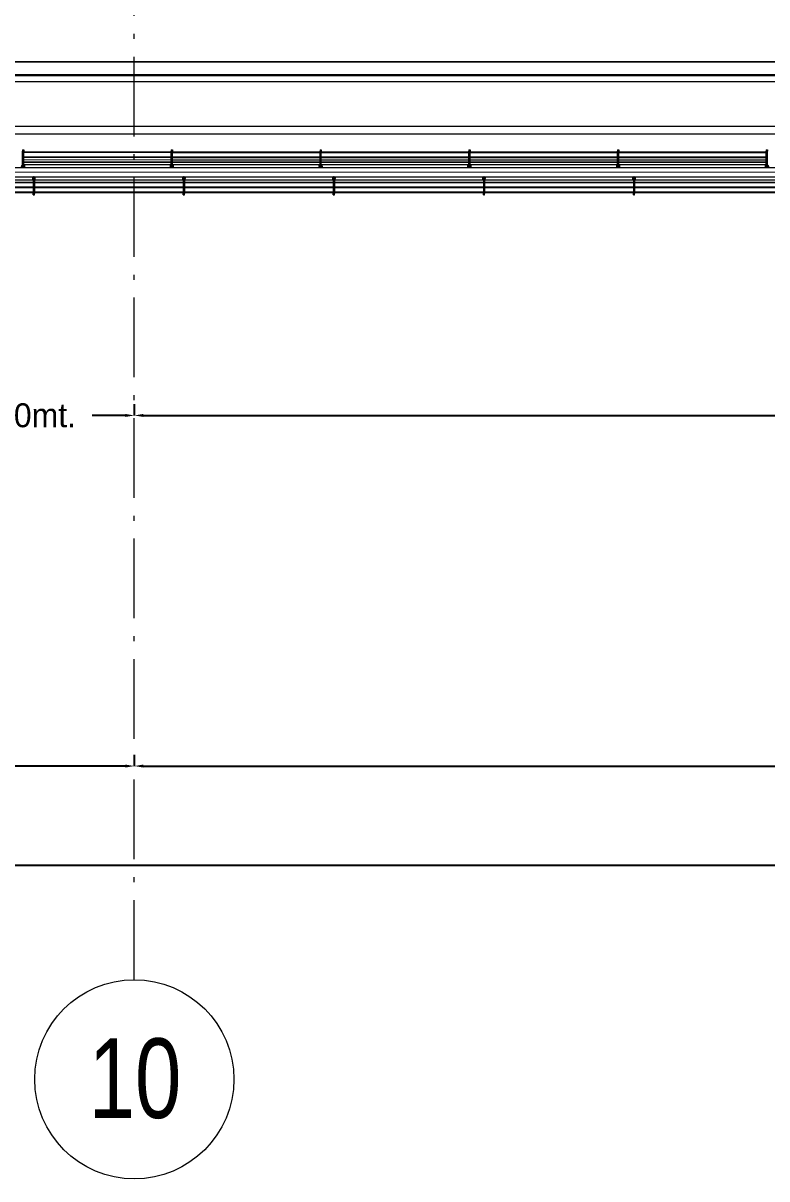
# Model space of a CAD drawing. Header units: metres. Extents: x -55 to 260, y -121 to 64.
# Drawn here: x 95.3 to 110.24, y -121.4 to -98.18 of the extents above; entities that cross this region are included whole.
import ezdxf

# ---------------------------------------------------------------- set-up
doc = ezdxf.new("R2010")
doc.units = ezdxf.units.M
doc.linetypes.add('01_Grid', pattern=[2.32, 1.6, -0.36, 0, -0.36])
for name, color, linetype, lineweight in [('0-1', 7, 'Continuous', 5), ('03EJES-1', 1, '01_Grid', 5), ('04NOEJE', 2, 'Continuous', 18), ('04NOEJE-1', 2, 'Continuous', 5), ('31COTAS', 1, 'Continuous', 5), ('46BANQ-1', 253, 'Continuous', 5), ('55BARANDAL-1', 253, 'Continuous', 5), ('70LINEA-1', 254, 'Continuous', 5), ('70LINEA-6', 253, 'Continuous', 5)]:
    doc.layers.add(name, color=color, linetype=linetype, lineweight=lineweight)
doc.styles.add('Arial', font='arial.ttf', dxfattribs={"width": 0.75, "height": 1.6})
doc.dimstyles.get("Standard").update_dxf_attribs({"dimtxt": 0.48, "dimasz": 0.18, "dimexe": 0, "dimexo": 0, "dimgap": 0.09, "dimtad": 0, "dimtih": 1, "dimtoh": 1, "dimdec": 3, "dimzin": 0, "dimdsep": 46, "dimtxsty": 'Standard', "dimcen": 0.09, "dimadec": 0, "dimazin": 0, "dimtfac": 1, "dimtdec": 4, "dimtofl": 0, "dimtmove": 0, "dimatfit": 3, "dimfxl": 1, "dimtolj": 1, "dimtzin": 0, "dimarcsym": 0})

# ---------------------------------------------------------------- blocks, each defined once
blk = doc.blocks.new('Railing - Wire Post - Chainlink 2-V326-A1 _ A700')
at = {"layer": '55BARANDAL-1'}
for p, q in [((-0.331, 0.012), (-0.323, 0.012)), ((-0.331, 0.012), (-0.331, -0.013)), ((-0.323, 0.012), (-0.317, 0.012)), ((-0.317, 0.012), (-0.311, 0.012)), ((-0.311, 0.012), (-0.304, 0.012)), ((-0.304, 0.012), (-0.304, -0.013)), ((0.013, 0.012), (-0.304, 0.012)), ((0.013, -0.013), (0.013, 0.012)), ((-0.331, -0.013), (-0.323, -0.013)), ((-0.323, -0.013), (-0.317, -0.013)), ((-0.317, -0.013), (-0.311, -0.013)), ((-0.311, -0.013), (-0.304, -0.013)), ((0.013, -0.013), (-0.304, -0.013))]:
    blk.add_line(p, q, dxfattribs=at)
for radius, start, end in [(0.0301, 206.3748, 2.2872), (0.0301, 206.3748, 2.2872), (0.0301, 2.2872, 148.7371), (0.0301, 2.2872, 148.7371), (0.0251, 45, 150), (0.0251, 45, 150), (0.0251, 90, 148.3274), (0.0251, 270, 90), (0.0251, 0, 44.9925), (0.0251, 0, 44.9925), (0.0251, 315.0075, 0), (0.0251, 315.0075, 0), (0.0301, 336.8856, 2.2872), (0.0301, 336.8856, 2.2872), (0.0301, 336.8856, 2.2872), (0.0301, 336.8856, 2.2872), (0.0301, 336.8856, 2.2872), (0.0301, 336.8856, 2.2872), (0.0301, 336.8856, 2.2872), (0.0301, 336.8856, 2.2872), (0.0301, 336.8856, 2.2872), (0.0301, 336.8856, 2.2872), (0.0301, 2.2872, 16.9322), (0.0301, 2.2872, 16.9322), (0.0301, 2.2872, 16.9322), (0.0301, 2.2872, 16.9322), (0.0301, 2.2872, 16.9322), (0.0301, 2.2872, 16.9322), (0.0301, 2.2872, 16.9322), (0.0301, 2.2872, 16.9322), (0.0301, 2.2872, 16.9322), (0.0301, 2.2872, 16.9322), (0.0251, 210, 315), (0.0251, 210, 315), (0.0251, 211.6726, 270)]:
    blk.add_arc((0, 0), radius, start, end, dxfattribs=at)
blk = doc.blocks.new('Railing - Railing-8511726-A1 _ A700')
at = {"layer": '55BARANDAL-1'}
for p, q in [((240.175, -101.274), (20.175, -101.274)), ((92.517, -101.329), (95.505, -101.329)), ((95.505, -101.38), (92.517, -101.38)), ((92.517, -101.384), (95.505, -101.384)), ((95.53, -101.329), (98.519, -101.329)), ((98.519, -101.38), (95.53, -101.38)), ((95.53, -101.384), (98.519, -101.384)), ((98.544, -101.329), (101.533, -101.329)), ((101.533, -101.38), (98.544, -101.38)), ((98.544, -101.384), (101.533, -101.384)), ((101.558, -101.329), (104.546, -101.329)), ((104.546, -101.38), (101.558, -101.38)), ((101.558, -101.384), (104.546, -101.384)), ((104.571, -101.329), (107.56, -101.329)), ((107.56, -101.38), (104.571, -101.38)), ((104.571, -101.384), (107.56, -101.384)), ((107.585, -101.329), (110.574, -101.329)), ((110.574, -101.38), (107.585, -101.38)), ((107.585, -101.384), (110.574, -101.384)), ((95.505, -101.48), (92.517, -101.48)), ((92.517, -101.484), (95.505, -101.484)), ((95.505, -101.58), (92.517, -101.58)), ((92.517, -101.584), (95.505, -101.584)), ((98.519, -101.48), (95.53, -101.48)), ((95.53, -101.484), (98.519, -101.484)), ((98.519, -101.58), (95.53, -101.58)), ((95.53, -101.584), (98.519, -101.584)), ((101.533, -101.48), (98.544, -101.48)), ((98.544, -101.484), (101.533, -101.484)), ((101.533, -101.58), (98.544, -101.58)), ((98.544, -101.584), (101.533, -101.584)), ((104.546, -101.48), (101.558, -101.48)), ((101.558, -101.484), (104.546, -101.484)), ((104.546, -101.58), (101.558, -101.58)), ((101.558, -101.584), (104.546, -101.584)), ((107.56, -101.48), (104.571, -101.48)), ((104.571, -101.484), (107.56, -101.484)), ((107.56, -101.58), (104.571, -101.58)), ((104.571, -101.584), (107.56, -101.584)), ((110.574, -101.48), (107.585, -101.48)), ((107.585, -101.484), (110.574, -101.484)), ((110.574, -101.58), (107.585, -101.58)), ((107.585, -101.584), (110.574, -101.584))]:
    blk.add_line(p, q, dxfattribs=at)
at = {"rotation": 90}
for p in [(95.518, -101.302), (98.532, -101.302), (101.545, -101.302), (104.559, -101.302), (107.573, -101.302)]:
    blk.add_blockref('Railing - Wire Post - Chainlink 2-V326-A1 _ A700', p, dxfattribs=at)
blk = doc.blocks.new('Practice Rain Ditch - Practice Rain Ditch-8556337-A1 _ A700')
at = {"layer": '70LINEA-1'}
for p, q in [((20.175, -99.21), (191.593, -99.212)), ((191.593, -99.227), (20.175, -99.258)), ((191.593, -99.362), (20.175, -99.36)), ((195.315, -100.262), (20.175, -100.26)), ((195.315, -100.412), (20.175, -100.41))]:
    blk.add_line(p, q, dxfattribs=at)
blk = doc.blocks.new('Railing - Wire Post - Chainlink 2-V375-A1 _ A700')
at = {"layer": '55BARANDAL-1'}
for p, q in [((-0.331, 0.012), (-0.317, 0.012)), ((-0.331, 0.012), (-0.331, -0.013)), ((-0.317, 0.012), (-0.311, 0.012)), ((-0.311, 0.012), (-0.304, 0.012)), ((-0.304, 0.012), (-0.304, -0.013)), ((0.013, 0.012), (-0.304, 0.012)), ((0.013, -0.013), (0.013, 0.012)), ((-0.331, -0.013), (-0.317, -0.013)), ((-0.317, -0.013), (-0.311, -0.013)), ((-0.311, -0.013), (-0.304, -0.013)), ((0.013, -0.013), (-0.304, -0.013))]:
    blk.add_line(p, q, dxfattribs=at)
for radius, start, end in [(0.0301, 2.2872, 156.1556), (0.0301, 2.2872, 156.1556), (0.0301, 204.4042, 2.2872), (0.0301, 204.4042, 2.2872), (0.0251, 0, 150), (0.0251, 0, 150), (0.0251, 210, 0), (0.0251, 210, 0), (0.0251, 90, 148.3274), (0.0251, 270, 90), (0.0301, 336.8856, 2.2872), (0.0301, 336.8856, 2.2872), (0.0301, 336.8856, 2.2872), (0.0301, 336.8856, 2.2872), (0.0301, 336.8856, 2.2872), (0.0301, 336.8856, 2.2872), (0.0301, 336.8856, 2.2872), (0.0301, 336.8856, 2.2872), (0.0301, 336.8856, 2.2872), (0.0301, 2.2872, 16.9322), (0.0301, 2.2872, 16.9322), (0.0301, 2.2872, 16.9322), (0.0301, 2.2872, 16.9322), (0.0301, 2.2872, 16.9322), (0.0301, 2.2872, 16.9322), (0.0301, 2.2872, 16.9322), (0.0301, 2.2872, 16.9322), (0.0301, 2.2872, 16.9322), (0.0251, 211.6726, 270)]:
    blk.add_arc((0, 0), radius, start, end, dxfattribs=at)
blk = doc.blocks.new('Railing - Wire Post - Chainlink 2-V376-A1 _ A700')
at = {"layer": '55BARANDAL-1'}
for p, q in [((-0.331, 0.012), (-0.317, 0.012)), ((-0.331, 0.012), (-0.331, -0.013)), ((-0.317, 0.012), (-0.311, 0.012)), ((-0.311, 0.012), (-0.304, 0.012)), ((-0.304, 0.012), (-0.304, -0.013)), ((0.013, 0.012), (-0.304, 0.012)), ((0.013, -0.013), (0.013, 0.012)), ((-0.331, -0.013), (-0.317, -0.013)), ((-0.317, -0.013), (-0.311, -0.013)), ((-0.311, -0.013), (-0.304, -0.013)), ((0.013, -0.013), (-0.304, -0.013))]:
    blk.add_line(p, q, dxfattribs=at)
for radius, start, end in [(0.0301, 2.2872, 156.9729), (0.0301, 2.2872, 156.9729), (0.0301, 203.4006, 2.2872), (0.0301, 203.4006, 2.2872), (0.0251, 0, 150), (0.0251, 0, 150), (0.0251, 210, 0), (0.0251, 210, 0), (0.0251, 90, 148.3274), (0.0251, 270, 90), (0.0301, 336.8856, 2.2872), (0.0301, 336.8856, 2.2872), (0.0301, 336.8856, 2.2872), (0.0301, 336.8856, 2.2872), (0.0301, 336.8856, 2.2872), (0.0301, 336.8856, 2.2872), (0.0301, 336.8856, 2.2872), (0.0301, 336.8856, 2.2872), (0.0301, 336.8856, 2.2872), (0.0301, 2.2872, 16.9322), (0.0301, 2.2872, 16.9322), (0.0301, 2.2872, 16.9322), (0.0301, 2.2872, 16.9322), (0.0301, 2.2872, 16.9322), (0.0301, 2.2872, 16.9322), (0.0301, 2.2872, 16.9322), (0.0301, 2.2872, 16.9322), (0.0301, 2.2872, 16.9322), (0.0251, 211.6726, 270)]:
    blk.add_arc((0, 0), radius, start, end, dxfattribs=at)
blk = doc.blocks.new('Railing - Wire Post - Chainlink 2-V377-A1 _ A700')
at = {"layer": '55BARANDAL-1'}
for p, q in [((-0.331, 0.012), (-0.317, 0.012)), ((-0.331, 0.012), (-0.331, -0.013)), ((-0.317, 0.012), (-0.311, 0.012)), ((-0.311, 0.012), (-0.304, 0.012)), ((-0.304, 0.012), (-0.304, -0.013)), ((0.013, 0.012), (-0.304, 0.012)), ((0.013, -0.013), (0.013, 0.012)), ((-0.331, -0.013), (-0.317, -0.013)), ((-0.317, -0.013), (-0.311, -0.013)), ((-0.311, -0.013), (-0.304, -0.013)), ((0.013, -0.013), (-0.304, -0.013))]:
    blk.add_line(p, q, dxfattribs=at)
for radius, start, end in [(0.0301, 2.2872, 157.7902), (0.0301, 2.2872, 157.7902), (0.0301, 206.3748, 2.2872), (0.0301, 206.3748, 2.2872), (0.0251, 0, 150), (0.0251, 0, 150), (0.0251, 210, 0), (0.0251, 210, 0), (0.0251, 90, 148.3274), (0.0251, 270, 90), (0.0301, 336.8856, 2.2872), (0.0301, 336.8856, 2.2872), (0.0301, 336.8856, 2.2872), (0.0301, 336.8856, 2.2872), (0.0301, 336.8856, 2.2872), (0.0301, 336.8856, 2.2872), (0.0301, 336.8856, 2.2872), (0.0301, 336.8856, 2.2872), (0.0301, 336.8856, 2.2872), (0.0301, 2.2872, 16.9322), (0.0301, 2.2872, 16.9322), (0.0301, 2.2872, 16.9322), (0.0301, 2.2872, 16.9322), (0.0301, 2.2872, 16.9322), (0.0301, 2.2872, 16.9322), (0.0301, 2.2872, 16.9322), (0.0301, 2.2872, 16.9322), (0.0301, 2.2872, 16.9322), (0.0251, 211.6726, 270)]:
    blk.add_arc((0, 0), radius, start, end, dxfattribs=at)
blk = doc.blocks.new('Railing - Wire Post - Chainlink 2-V365-A1 _ A700')
at = {"layer": '55BARANDAL-1'}
for p, q in [((-0.331, 0.012), (-0.317, 0.012)), ((-0.331, 0.012), (-0.331, -0.013)), ((-0.317, 0.012), (-0.311, 0.012)), ((-0.311, 0.012), (-0.304, 0.012)), ((-0.304, 0.012), (-0.304, -0.013)), ((0.013, 0.012), (-0.304, 0.012)), ((0.013, -0.013), (0.013, 0.012)), ((-0.331, -0.013), (-0.317, -0.013)), ((-0.317, -0.013), (-0.311, -0.013)), ((-0.311, -0.013), (-0.304, -0.013)), ((0.013, -0.013), (-0.304, -0.013))]:
    blk.add_line(p, q, dxfattribs=at)
for radius, start, end in [(0.0301, 206.3748, 2.2872), (0.0301, 206.3748, 2.2872), (0.0301, 2.2872, 148.7371), (0.0301, 2.2872, 148.7371), (0.0251, 0, 150), (0.0251, 0, 150), (0.0251, 210, 0), (0.0251, 210, 0), (0.0251, 90, 148.3274), (0.0251, 270, 90), (0.0301, 336.8856, 2.2872), (0.0301, 336.8856, 2.2872), (0.0301, 336.8856, 2.2872), (0.0301, 336.8856, 2.2872), (0.0301, 336.8856, 2.2872), (0.0301, 336.8856, 2.2872), (0.0301, 336.8856, 2.2872), (0.0301, 336.8856, 2.2872), (0.0301, 336.8856, 2.2872), (0.0301, 2.2872, 16.9322), (0.0301, 2.2872, 16.9322), (0.0301, 2.2872, 16.9322), (0.0301, 2.2872, 16.9322), (0.0301, 2.2872, 16.9322), (0.0301, 2.2872, 16.9322), (0.0301, 2.2872, 16.9322), (0.0301, 2.2872, 16.9322), (0.0301, 2.2872, 16.9322), (0.0251, 211.6726, 270)]:
    blk.add_arc((0, 0), radius, start, end, dxfattribs=at)
blk = doc.blocks.new('Railing - Railing-8574736-A1 _ A700')
at = {"layer": '55BARANDAL-1'}
for p, q in [((98.278, -100.774), (95.315, -100.773)), ((95.315, -100.777), (98.278, -100.778)), ((98.278, -100.874), (95.315, -100.873)), ((95.315, -100.877), (98.278, -100.878)), ((98.278, -100.974), (95.315, -100.973)), ((95.315, -100.977), (98.278, -100.978)), ((101.266, -100.774), (98.303, -100.774)), ((98.303, -100.778), (101.266, -100.778)), ((101.266, -100.874), (98.303, -100.874)), ((98.303, -100.878), (101.266, -100.878)), ((101.266, -100.974), (98.303, -100.974)), ((98.303, -100.978), (101.266, -100.978)), ((104.254, -100.774), (101.291, -100.774)), ((101.291, -100.778), (104.254, -100.778)), ((104.254, -100.874), (101.291, -100.874)), ((101.291, -100.878), (104.254, -100.878)), ((104.254, -100.974), (101.291, -100.974)), ((101.291, -100.978), (104.254, -100.978)), ((107.242, -100.774), (104.279, -100.774)), ((104.279, -100.778), (107.242, -100.778)), ((107.242, -100.874), (104.279, -100.874)), ((104.279, -100.878), (107.242, -100.878)), ((107.242, -100.974), (104.279, -100.974)), ((104.279, -100.978), (107.242, -100.978)), ((110.23, -100.774), (107.267, -100.774)), ((107.267, -100.778), (110.23, -100.778)), ((110.23, -100.874), (107.267, -100.874)), ((107.267, -100.878), (110.23, -100.878)), ((110.23, -100.974), (107.267, -100.974)), ((107.267, -100.978), (110.23, -100.978)), ((-33.162, -101.076), (229.742, -101.091)), ((98.278, -101.028), (95.315, -101.028)), ((101.266, -101.028), (98.303, -101.028)), ((104.254, -101.028), (101.291, -101.028)), ((107.242, -101.029), (104.279, -101.028)), ((110.23, -101.029), (107.267, -101.029))]:
    blk.add_line(p, q, dxfattribs=at)
at = {"extrusion": (0, 0, -1), "zscale": -1, "rotation": 270.0033261339385}
for name, p in [('Railing - Wire Post - Chainlink 2-V375-A1 _ A700', (-95.302, -101.055)), ('Railing - Wire Post - Chainlink 2-V376-A1 _ A700', (-98.29, -101.056)), ('Railing - Wire Post - Chainlink 2-V377-A1 _ A700', (-101.278, -101.056)), ('Railing - Wire Post - Chainlink 2-V365-A1 _ A700', (-104.266, -101.056)), ('Railing - Wire Post - Chainlink 2-V365-A1 _ A700', (-107.255, -101.056)), ('Railing - Wire Post - Chainlink 2-V365-A1 _ A700', (-110.243, -101.056))]:
    blk.add_blockref(name, p, dxfattribs=at)
blk = doc.blocks.new('22011_AR_rvt-1-A1 _ A700')
at = {"layer": '46BANQ-1'}
for p, q in [((100.172, -98.96), (90.172, -98.96)), ((110.172, -98.96), (100.172, -98.96)), ((120.172, -98.96), (110.172, -98.96))]:
    blk.add_line(p, q, dxfattribs=at)
at = {"layer": '70LINEA-1'}
for p, q in [((20.175, -98.96), (191.589, -98.96)), ((95.315, -100.924), (98.278, -100.925)), ((98.303, -100.925), (101.266, -100.925)), ((101.291, -100.925), (104.254, -100.925)), ((104.279, -100.925), (107.242, -100.925)), ((107.267, -100.925), (110.23, -100.925)), ((195.535, -101.184), (20.175, -101.174))]:
    blk.add_line(p, q, dxfattribs=at)
at = {"layer": '55BARANDAL-1'}
for name in ['Railing - Railing-8574736-A1 _ A700', 'Railing - Railing-8511726-A1 _ A700']:
    blk.add_blockref(name, (0, 0), dxfattribs=at)
at = {"layer": '70LINEA-6'}
blk.add_blockref('Practice Rain Ditch - Practice Rain Ditch-8556337-A1 _ A700', (0, 0), dxfattribs=at)
blk = doc.blocks.new('Railing - Wire Post - Chainlink 2-V697-A1 _ A700')
at = {"layer": '55BARANDAL-1'}
for p, q in [((-0.331, 0.012), (-0.317, 0.012)), ((-0.331, 0.012), (-0.331, -0.013)), ((-0.317, 0.012), (-0.311, 0.012)), ((-0.311, 0.012), (-0.304, 0.012)), ((-0.304, 0.012), (-0.304, -0.013)), ((0.013, 0.012), (-0.304, 0.012)), ((0.013, -0.013), (0.013, 0.012)), ((-0.331, -0.013), (-0.317, -0.013)), ((-0.317, -0.013), (-0.311, -0.013)), ((-0.311, -0.013), (-0.304, -0.013)), ((0.013, -0.013), (-0.304, -0.013))]:
    blk.add_line(p, q, dxfattribs=at)
for radius, start, end in [(0.0301, 206.3748, 2.2872), (0.0301, 206.3748, 2.2872), (0.0301, 2.2872, 148.7371), (0.0301, 2.2872, 148.7371), (0.0251, 45, 150), (0.0251, 45, 150), (0.0251, 90, 148.3274), (0.0251, 270, 90), (0.0251, 0, 44.9925), (0.0251, 0, 44.9925), (0.0251, 315.0075, 0), (0.0251, 315.0075, 0), (0.0301, 336.8856, 2.2872), (0.0301, 336.8856, 2.2872), (0.0301, 336.8856, 2.2872), (0.0301, 336.8856, 2.2872), (0.0301, 336.8856, 2.2872), (0.0301, 336.8856, 2.2872), (0.0301, 336.8856, 2.2872), (0.0301, 336.8856, 2.2872), (0.0301, 336.8856, 2.2872), (0.0301, 336.8856, 2.2872), (0.0301, 2.2872, 16.9322), (0.0301, 2.2872, 16.9322), (0.0301, 2.2872, 16.9322), (0.0301, 2.2872, 16.9322), (0.0301, 2.2872, 16.9322), (0.0301, 2.2872, 16.9322), (0.0301, 2.2872, 16.9322), (0.0301, 2.2872, 16.9322), (0.0301, 2.2872, 16.9322), (0.0301, 2.2872, 16.9322), (0.0251, 210, 315), (0.0251, 210, 315), (0.0251, 211.6726, 270)]:
    blk.add_arc((0, 0), radius, start, end, dxfattribs=at)
blk = doc.blocks.new('Railing - Railing-V701-A1 _ A700')
at = {"layer": '55BARANDAL-1'}
for p, q in [((240.175, -101.274), (20.175, -101.274)), ((92.517, -101.329), (95.505, -101.329)), ((95.505, -101.38), (92.517, -101.38)), ((92.517, -101.384), (95.505, -101.384)), ((95.53, -101.329), (98.519, -101.329)), ((98.519, -101.38), (95.53, -101.38)), ((95.53, -101.384), (98.519, -101.384)), ((98.544, -101.329), (101.533, -101.329)), ((101.533, -101.38), (98.544, -101.38)), ((98.544, -101.384), (101.533, -101.384)), ((101.558, -101.329), (104.546, -101.329)), ((104.546, -101.38), (101.558, -101.38)), ((101.558, -101.384), (104.546, -101.384)), ((104.571, -101.329), (107.56, -101.329)), ((107.56, -101.38), (104.571, -101.38)), ((104.571, -101.384), (107.56, -101.384)), ((107.585, -101.329), (110.574, -101.329)), ((110.574, -101.38), (107.585, -101.38)), ((107.585, -101.384), (110.574, -101.384)), ((95.505, -101.48), (92.517, -101.48)), ((92.517, -101.484), (95.505, -101.484)), ((95.505, -101.58), (92.517, -101.58)), ((92.517, -101.584), (95.505, -101.584)), ((98.519, -101.48), (95.53, -101.48)), ((95.53, -101.484), (98.519, -101.484)), ((98.519, -101.58), (95.53, -101.58)), ((95.53, -101.584), (98.519, -101.584)), ((101.533, -101.48), (98.544, -101.48)), ((98.544, -101.484), (101.533, -101.484)), ((101.533, -101.58), (98.544, -101.58)), ((98.544, -101.584), (101.533, -101.584)), ((104.546, -101.48), (101.558, -101.48)), ((101.558, -101.484), (104.546, -101.484)), ((104.546, -101.58), (101.558, -101.58)), ((101.558, -101.584), (104.546, -101.584)), ((107.56, -101.48), (104.571, -101.48)), ((104.571, -101.484), (107.56, -101.484)), ((107.56, -101.58), (104.571, -101.58)), ((104.571, -101.584), (107.56, -101.584)), ((110.574, -101.48), (107.585, -101.48)), ((107.585, -101.484), (110.574, -101.484)), ((110.574, -101.58), (107.585, -101.58)), ((107.585, -101.584), (110.574, -101.584))]:
    blk.add_line(p, q, dxfattribs=at)
at = {"rotation": 90}
for p in [(95.518, -101.302), (98.532, -101.302), (101.545, -101.302), (104.559, -101.302), (107.573, -101.302)]:
    blk.add_blockref('Railing - Wire Post - Chainlink 2-V697-A1 _ A700', p, dxfattribs=at)
blk = doc.blocks.new('Practice Rain Ditch - Practice Rain Ditch-V706-A1 _ A700')
at = {"layer": '70LINEA-1'}
for p, q in [((20.175, -99.21), (191.593, -99.212)), ((191.593, -99.227), (20.175, -99.258)), ((191.593, -99.362), (20.175, -99.36)), ((195.315, -100.262), (20.175, -100.26)), ((195.315, -100.412), (20.175, -100.41))]:
    blk.add_line(p, q, dxfattribs=at)
blk = doc.blocks.new('Railing - Wire Post - Chainlink 2-V749-A1 _ A700')
at = {"layer": '55BARANDAL-1'}
for p, q in [((-0.331, 0.012), (-0.323, 0.012)), ((-0.331, 0.012), (-0.331, -0.013)), ((-0.323, 0.012), (-0.317, 0.012)), ((-0.317, 0.012), (-0.311, 0.012)), ((-0.311, 0.012), (-0.304, 0.012)), ((-0.304, 0.012), (-0.304, -0.013)), ((0.013, 0.012), (-0.304, 0.012)), ((0.013, -0.013), (0.013, 0.012)), ((-0.331, -0.013), (-0.323, -0.013)), ((-0.323, -0.013), (-0.317, -0.013)), ((-0.317, -0.013), (-0.311, -0.013)), ((-0.311, -0.013), (-0.304, -0.013)), ((0.013, -0.013), (-0.304, -0.013))]:
    blk.add_line(p, q, dxfattribs=at)
for radius, start, end in [(0.0301, 2.2872, 156.1556), (0.0301, 2.2872, 156.1556), (0.0301, 204.4042, 2.2872), (0.0301, 204.4042, 2.2872), (0.0251, 0, 150), (0.0251, 0, 150), (0.0251, 210, 0), (0.0251, 210, 0), (0.0251, 90, 148.3274), (0.0251, 270, 90), (0.0301, 336.8856, 2.2872), (0.0301, 336.8856, 2.2872), (0.0301, 336.8856, 2.2872), (0.0301, 336.8856, 2.2872), (0.0301, 336.8856, 2.2872), (0.0301, 336.8856, 2.2872), (0.0301, 336.8856, 2.2872), (0.0301, 336.8856, 2.2872), (0.0301, 336.8856, 2.2872), (0.0301, 2.2872, 16.9322), (0.0301, 2.2872, 16.9322), (0.0301, 2.2872, 16.9322), (0.0301, 2.2872, 16.9322), (0.0301, 2.2872, 16.9322), (0.0301, 2.2872, 16.9322), (0.0301, 2.2872, 16.9322), (0.0301, 2.2872, 16.9322), (0.0301, 2.2872, 16.9322), (0.0251, 211.6726, 270)]:
    blk.add_arc((0, 0), radius, start, end, dxfattribs=at)
blk = doc.blocks.new('Railing - Wire Post - Chainlink 2-V750-A1 _ A700')
at = {"layer": '55BARANDAL-1'}
for p, q in [((-0.331, 0.012), (-0.323, 0.012)), ((-0.331, 0.012), (-0.331, -0.013)), ((-0.323, 0.012), (-0.317, 0.012)), ((-0.317, 0.012), (-0.311, 0.012)), ((-0.311, 0.012), (-0.304, 0.012)), ((-0.304, 0.012), (-0.304, -0.013)), ((0.013, 0.012), (-0.304, 0.012)), ((0.013, -0.013), (0.013, 0.012)), ((-0.331, -0.013), (-0.323, -0.013)), ((-0.323, -0.013), (-0.317, -0.013)), ((-0.317, -0.013), (-0.311, -0.013)), ((-0.311, -0.013), (-0.304, -0.013)), ((0.013, -0.013), (-0.304, -0.013))]:
    blk.add_line(p, q, dxfattribs=at)
for radius, start, end in [(0.0301, 2.2872, 156.9729), (0.0301, 2.2872, 156.9729), (0.0301, 203.4006, 2.2872), (0.0301, 203.4006, 2.2872), (0.0251, 0, 150), (0.0251, 0, 150), (0.0251, 210, 0), (0.0251, 210, 0), (0.0251, 90, 148.3274), (0.0251, 270, 90), (0.0301, 336.8856, 2.2872), (0.0301, 336.8856, 2.2872), (0.0301, 336.8856, 2.2872), (0.0301, 336.8856, 2.2872), (0.0301, 336.8856, 2.2872), (0.0301, 336.8856, 2.2872), (0.0301, 336.8856, 2.2872), (0.0301, 336.8856, 2.2872), (0.0301, 336.8856, 2.2872), (0.0301, 2.2872, 16.9322), (0.0301, 2.2872, 16.9322), (0.0301, 2.2872, 16.9322), (0.0301, 2.2872, 16.9322), (0.0301, 2.2872, 16.9322), (0.0301, 2.2872, 16.9322), (0.0301, 2.2872, 16.9322), (0.0301, 2.2872, 16.9322), (0.0301, 2.2872, 16.9322), (0.0251, 211.6726, 270)]:
    blk.add_arc((0, 0), radius, start, end, dxfattribs=at)
blk = doc.blocks.new('Railing - Wire Post - Chainlink 2-V751-A1 _ A700')
at = {"layer": '55BARANDAL-1'}
for p, q in [((-0.331, 0.012), (-0.323, 0.012)), ((-0.331, 0.012), (-0.331, -0.013)), ((-0.323, 0.012), (-0.317, 0.012)), ((-0.317, 0.012), (-0.311, 0.012)), ((-0.311, 0.012), (-0.304, 0.012)), ((-0.304, 0.012), (-0.304, -0.013)), ((0.013, 0.012), (-0.304, 0.012)), ((0.013, -0.013), (0.013, 0.012)), ((-0.331, -0.013), (-0.323, -0.013)), ((-0.323, -0.013), (-0.317, -0.013)), ((-0.317, -0.013), (-0.311, -0.013)), ((-0.311, -0.013), (-0.304, -0.013)), ((0.013, -0.013), (-0.304, -0.013))]:
    blk.add_line(p, q, dxfattribs=at)
for radius, start, end in [(0.0301, 2.2872, 157.7901), (0.0301, 2.2872, 157.7901), (0.0301, 206.3748, 2.2872), (0.0301, 206.3748, 2.2872), (0.0251, 0, 150), (0.0251, 0, 150), (0.0251, 210, 0), (0.0251, 210, 0), (0.0251, 90, 148.3274), (0.0251, 270, 90), (0.0301, 336.8856, 2.2872), (0.0301, 336.8856, 2.2872), (0.0301, 336.8856, 2.2872), (0.0301, 336.8856, 2.2872), (0.0301, 336.8856, 2.2872), (0.0301, 336.8856, 2.2872), (0.0301, 336.8856, 2.2872), (0.0301, 336.8856, 2.2872), (0.0301, 336.8856, 2.2872), (0.0301, 2.2872, 16.9322), (0.0301, 2.2872, 16.9322), (0.0301, 2.2872, 16.9322), (0.0301, 2.2872, 16.9322), (0.0301, 2.2872, 16.9322), (0.0301, 2.2872, 16.9322), (0.0301, 2.2872, 16.9322), (0.0301, 2.2872, 16.9322), (0.0301, 2.2872, 16.9322), (0.0251, 211.6726, 270)]:
    blk.add_arc((0, 0), radius, start, end, dxfattribs=at)
blk = doc.blocks.new('Railing - Wire Post - Chainlink 2-V739-A1 _ A700')
at = {"layer": '55BARANDAL-1'}
for p, q in [((-0.331, 0.012), (-0.323, 0.012)), ((-0.331, 0.012), (-0.331, -0.013)), ((-0.323, 0.012), (-0.317, 0.012)), ((-0.317, 0.012), (-0.311, 0.012)), ((-0.311, 0.012), (-0.304, 0.012)), ((-0.304, 0.012), (-0.304, -0.013)), ((0.013, 0.012), (-0.304, 0.012)), ((0.013, -0.013), (0.013, 0.012)), ((-0.331, -0.013), (-0.323, -0.013)), ((-0.323, -0.013), (-0.317, -0.013)), ((-0.317, -0.013), (-0.311, -0.013)), ((-0.311, -0.013), (-0.304, -0.013)), ((0.013, -0.013), (-0.304, -0.013))]:
    blk.add_line(p, q, dxfattribs=at)
for radius, start, end in [(0.0301, 206.3748, 2.2872), (0.0301, 206.3748, 2.2872), (0.0301, 2.2872, 148.7371), (0.0301, 2.2872, 148.7371), (0.0251, 0, 150), (0.0251, 0, 150), (0.0251, 210, 0), (0.0251, 210, 0), (0.0251, 90, 148.3274), (0.0251, 270, 90), (0.0301, 336.8856, 2.2872), (0.0301, 336.8856, 2.2872), (0.0301, 336.8856, 2.2872), (0.0301, 336.8856, 2.2872), (0.0301, 336.8856, 2.2872), (0.0301, 336.8856, 2.2872), (0.0301, 336.8856, 2.2872), (0.0301, 336.8856, 2.2872), (0.0301, 336.8856, 2.2872), (0.0301, 2.2872, 16.9322), (0.0301, 2.2872, 16.9322), (0.0301, 2.2872, 16.9322), (0.0301, 2.2872, 16.9322), (0.0301, 2.2872, 16.9322), (0.0301, 2.2872, 16.9322), (0.0301, 2.2872, 16.9322), (0.0301, 2.2872, 16.9322), (0.0301, 2.2872, 16.9322), (0.0251, 211.6726, 270)]:
    blk.add_arc((0, 0), radius, start, end, dxfattribs=at)
blk = doc.blocks.new('Railing - Railing-V756-A1 _ A700')
at = {"layer": '55BARANDAL-1'}
for p, q in [((98.278, -100.774), (95.315, -100.773)), ((95.315, -100.777), (98.278, -100.778)), ((98.278, -100.874), (95.315, -100.873)), ((95.315, -100.877), (98.278, -100.878)), ((98.278, -100.974), (95.315, -100.973)), ((95.315, -100.977), (98.278, -100.978)), ((101.266, -100.774), (98.303, -100.774)), ((98.303, -100.778), (101.266, -100.778)), ((101.266, -100.874), (98.303, -100.874)), ((98.303, -100.878), (101.266, -100.878)), ((101.266, -100.974), (98.303, -100.974)), ((98.303, -100.978), (101.266, -100.978)), ((104.254, -100.774), (101.291, -100.774)), ((101.291, -100.778), (104.254, -100.778)), ((104.254, -100.874), (101.291, -100.874)), ((101.291, -100.878), (104.254, -100.878)), ((104.254, -100.974), (101.291, -100.974)), ((101.291, -100.978), (104.254, -100.978)), ((107.242, -100.774), (104.279, -100.774)), ((104.279, -100.778), (107.242, -100.778)), ((107.242, -100.874), (104.279, -100.874)), ((104.279, -100.878), (107.242, -100.878)), ((107.242, -100.974), (104.279, -100.974)), ((104.279, -100.978), (107.242, -100.978)), ((110.23, -100.774), (107.267, -100.774)), ((107.267, -100.778), (110.23, -100.778)), ((110.23, -100.874), (107.267, -100.874)), ((107.267, -100.878), (110.23, -100.878)), ((110.23, -100.974), (107.267, -100.974)), ((107.267, -100.978), (110.23, -100.978)), ((-33.162, -101.076), (229.742, -101.091)), ((98.278, -101.028), (95.315, -101.028)), ((101.266, -101.028), (98.303, -101.028)), ((104.254, -101.028), (101.291, -101.028)), ((107.242, -101.029), (104.279, -101.028)), ((110.23, -101.029), (107.267, -101.029))]:
    blk.add_line(p, q, dxfattribs=at)
at = {"extrusion": (0, 0, -1), "zscale": -1, "rotation": 270.0033261339385}
for name, p in [('Railing - Wire Post - Chainlink 2-V749-A1 _ A700', (-95.302, -101.055)), ('Railing - Wire Post - Chainlink 2-V750-A1 _ A700', (-98.29, -101.056)), ('Railing - Wire Post - Chainlink 2-V751-A1 _ A700', (-101.278, -101.056)), ('Railing - Wire Post - Chainlink 2-V739-A1 _ A700', (-104.266, -101.056)), ('Railing - Wire Post - Chainlink 2-V739-A1 _ A700', (-107.255, -101.056)), ('Railing - Wire Post - Chainlink 2-V739-A1 _ A700', (-110.243, -101.056))]:
    blk.add_blockref(name, p, dxfattribs=at)
blk = doc.blocks.new('22011_AR_rvt-2-A1 _ A700')
at = {"layer": '46BANQ-1'}
for p, q in [((100.172, -98.96), (90.172, -98.96)), ((110.172, -98.96), (100.172, -98.96)), ((120.172, -98.96), (110.172, -98.96))]:
    blk.add_line(p, q, dxfattribs=at)
at = {"layer": '70LINEA-1'}
for p, q in [((20.175, -98.96), (191.589, -98.96)), ((95.315, -100.924), (98.278, -100.925)), ((98.303, -100.925), (101.266, -100.925)), ((101.291, -100.925), (104.254, -100.925)), ((104.279, -100.925), (107.242, -100.925)), ((107.267, -100.925), (110.23, -100.925)), ((195.535, -101.184), (20.175, -101.174))]:
    blk.add_line(p, q, dxfattribs=at)
at = {"layer": '55BARANDAL-1'}
for name in ['Railing - Railing-V756-A1 _ A700', 'Railing - Railing-V701-A1 _ A700']:
    blk.add_blockref(name, (0, 0), dxfattribs=at)
at = {"layer": '70LINEA-6'}
blk.add_blockref('Practice Rain Ditch - Practice Rain Ditch-V706-A1 _ A700', (0, 0), dxfattribs=at)
blk = doc.blocks.new('Grid - Standard-4449989-A1 _ A700')
at = {"layer": '04NOEJE'}
blk.add_circle((0, 0), 0.005, dxfattribs=at)
blk = doc.blocks.new('DIMBLOCK28-A1 _ A700')
at = {"layer": '31COTAS', "color": 0, "lineweight": -2}
for p, q in [((92.696, -105.835), (92.696, -106.062)), ((97.536, -105.835), (97.536, -106.062)), ((92.876, -106.062), (93.546, -106.062)), ((97.356, -106.062), (96.686, -106.062))]:
    blk.add_line(p, q, dxfattribs=at)
at = {"layer": '31COTAS', "color": 0}
for points in [[(92.876, -106.032), (92.876, -106.092), (92.696, -106.062)], [(97.356, -106.092), (97.356, -106.032), (97.536, -106.062)]]:
    blk.add_solid(points, dxfattribs=at)
at = {"layer": 'Defpoints', "color": 0}
for p in [(92.696, -105.835), (97.536, -105.835), (97.536, -106.062)]:
    blk.add_point(p, dxfattribs=at)
at = {"layer": '31COTAS', "color": 0, "insert": (95.116, -106.062), "char_height": 0.48, "attachment_point": 5}
blk.add_mtext('\\A1;4.840mt.', dxfattribs=at)
blk = doc.blocks.new('DIMBLOCK29-A1 _ A700')
at = {"layer": '31COTAS', "color": 0, "lineweight": -2}
for p, q in [((97.536, -105.835), (97.536, -106.062)), ((181.76, -105.835), (181.76, -106.062)), ((97.716, -106.062), (137.798, -106.062)), ((181.58, -106.062), (141.498, -106.062))]:
    blk.add_line(p, q, dxfattribs=at)
at = {"layer": '31COTAS', "color": 0}
for points in [[(97.716, -106.032), (97.716, -106.092), (97.536, -106.062)], [(181.58, -106.092), (181.58, -106.032), (181.76, -106.062)]]:
    blk.add_solid(points, dxfattribs=at)
at = {"layer": 'Defpoints', "color": 0}
for p in [(97.536, -105.835), (181.76, -105.835), (181.76, -106.062)]:
    blk.add_point(p, dxfattribs=at)
at = {"layer": '31COTAS', "color": 0, "insert": (139.648, -106.062), "char_height": 0.48, "attachment_point": 5}
blk.add_mtext('\\A1;84.224mt.', dxfattribs=at)
blk = doc.blocks.new('DIMBLOCK33-A1 _ A700')
at = {"layer": '31COTAS', "color": 0, "lineweight": -2}
for p, q in [((-12.192, -114.479), (-12.192, -115.104)), ((195.072, -114.878), (195.072, -115.104)), ((-12.012, -115.104), (89.39, -115.104)), ((194.892, -115.104), (93.49, -115.104))]:
    blk.add_line(p, q, dxfattribs=at)
at = {"layer": '31COTAS', "color": 0}
for points in [[(-12.012, -115.074), (-12.012, -115.134), (-12.192, -115.104)], [(194.892, -115.134), (194.892, -115.074), (195.072, -115.104)]]:
    blk.add_solid(points, dxfattribs=at)
at = {"layer": 'Defpoints', "color": 0}
for p in [(-12.192, -114.479), (195.072, -114.878), (195.072, -115.104)]:
    blk.add_point(p, dxfattribs=at)
at = {"layer": '31COTAS', "color": 0, "insert": (91.44, -115.104), "char_height": 0.48, "attachment_point": 5}
blk.add_mtext('\\A1;207.264mt.', dxfattribs=at)
blk = doc.blocks.new('DIMBLOCK43-A1 _ A700')
at = {"layer": '31COTAS', "color": 0, "lineweight": -2}
for p, q in [((85.344, -112.878), (85.344, -113.104)), ((97.536, -112.878), (97.536, -113.104)), ((85.524, -113.104), (89.75, -113.104)), ((97.356, -113.104), (93.13, -113.104))]:
    blk.add_line(p, q, dxfattribs=at)
at = {"layer": '31COTAS', "color": 0}
for points in [[(85.524, -113.074), (85.524, -113.134), (85.344, -113.104)], [(97.356, -113.134), (97.356, -113.074), (97.536, -113.104)]]:
    blk.add_solid(points, dxfattribs=at)
at = {"layer": 'Defpoints', "color": 0}
for p in [(85.344, -112.878), (97.536, -112.878), (97.536, -113.104)]:
    blk.add_point(p, dxfattribs=at)
at = {"layer": '31COTAS', "color": 0, "insert": (91.44, -113.104), "char_height": 0.48, "attachment_point": 5}
blk.add_mtext('\\A1;12.192mt.', dxfattribs=at)
blk = doc.blocks.new('DIMBLOCK44-A1 _ A700')
at = {"layer": '31COTAS', "color": 0, "lineweight": -2}
for p, q in [((97.536, -112.878), (97.536, -113.104)), ((170.688, -112.878), (170.688, -113.104)), ((97.716, -113.104), (132.342, -113.104)), ((170.508, -113.104), (135.882, -113.104))]:
    blk.add_line(p, q, dxfattribs=at)
at = {"layer": '31COTAS', "color": 0}
for points in [[(97.716, -113.074), (97.716, -113.134), (97.536, -113.104)], [(170.508, -113.134), (170.508, -113.074), (170.688, -113.104)]]:
    blk.add_solid(points, dxfattribs=at)
at = {"layer": 'Defpoints', "color": 0}
for p in [(97.536, -112.878), (170.688, -112.878), (170.688, -113.104)]:
    blk.add_point(p, dxfattribs=at)
at = {"layer": '31COTAS', "color": 0, "insert": (134.112, -113.104), "char_height": 0.48, "attachment_point": 5}
blk.add_mtext('\\A1;73.152mt.', dxfattribs=at)

msp = doc.modelspace()

# ---------------------------------------------------------------- linework, layer by layer
at = {"layer": '03EJES-1'}
msp.add_line((97.536, -117.3961), (97.536, 60.3168), dxfattribs=at)

# ---------------------------------------------------------------- block references
at = {"layer": '0-1'}
for name in ['22011_AR_rvt-2-A1 _ A700', '22011_AR_rvt-1-A1 _ A700']:
    msp.add_blockref(name, (0, 0), dxfattribs=at)
at = {"layer": '04NOEJE', "xscale": 399.9999999999997, "yscale": 399.9999999999997, "zscale": 399.9999999999997}
msp.add_blockref('Grid - Standard-4449989-A1 _ A700', (97.536, -119.3961), dxfattribs=at)

# ---------------------------------------------------------------- texts
at = {"layer": '04NOEJE-1', "insert": (96.6169, -118.5741), "char_height": 1.6, "width": 2.260759, "attachment_point": 1, "style": 'Arial'}
msp.add_mtext('10', dxfattribs=at)

# ---------------------------------------------------------------- dimensions: what is measured, and where the dimension line sits
at = {"layer": '31COTAS'}
for base, p1, p2, picture, middle in [((97.536, -106.0616), (92.6964, -105.8353), (97.536, -105.8353), 'DIMBLOCK28-A1 _ A700', (95.1162, -106.0616)), ((181.76, -106.0616), (97.536, -105.8353), (181.76, -105.8353), 'DIMBLOCK29-A1 _ A700', (139.648, -106.0616)), ((97.536, -113.104), (85.344, -112.8778), (97.536, -112.8778), 'DIMBLOCK43-A1 _ A700', (91.44, -113.104)), ((170.688, -113.104), (97.536, -112.8778), (170.688, -112.8778), 'DIMBLOCK44-A1 _ A700', (134.112, -113.104)), ((195.072, -115.104), (-12.192, -114.4785), (195.072, -114.8778), 'DIMBLOCK33-A1 _ A700', (91.44, -115.104))]:
    dim = msp.add_linear_dim(base=base, p1=p1, p2=p2, dimstyle='Standard', override={"dimpost": 'mt.'}, dxfattribs=at)
    dim.commit()
    dim.dimension.update_dxf_attribs({"geometry": picture, "text_midpoint": middle})

doc.saveas('drawing.dxf')
